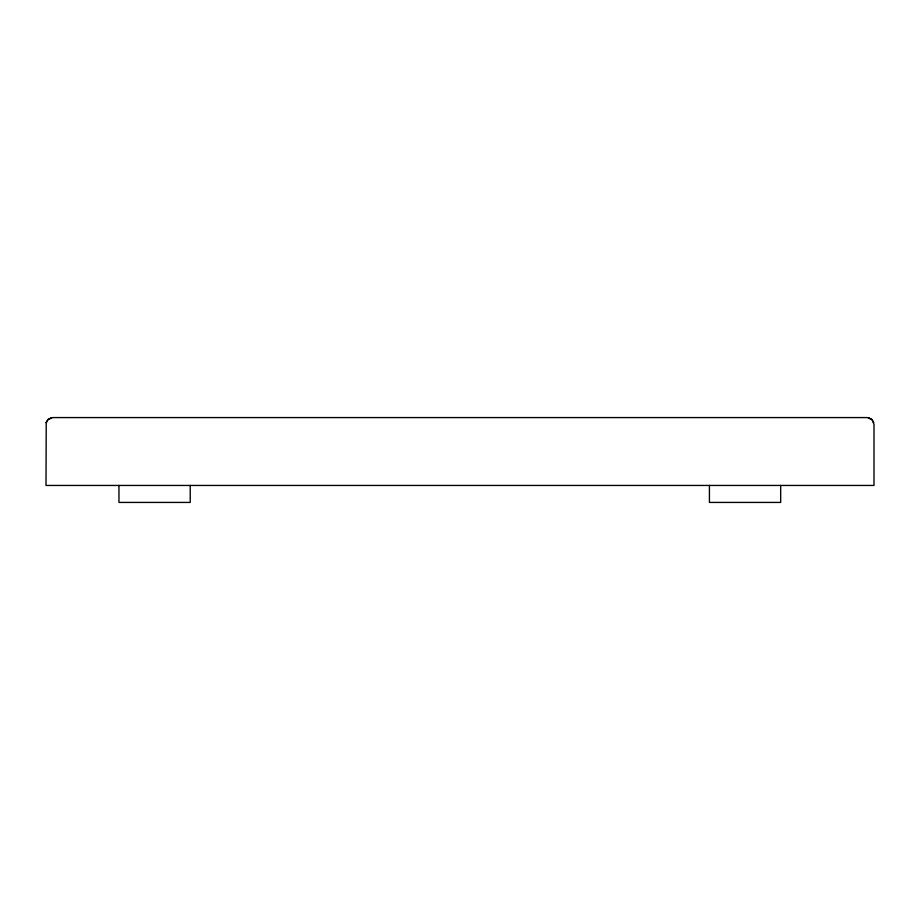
<?xml version="1.0" encoding="UTF-8"?>
<svg xmlns="http://www.w3.org/2000/svg" width="920" height="920" viewBox="0 0 920 920"><rect width="100%" height="100%" fill="white"/><g stroke="black" fill="none" stroke-linecap="round" stroke-linejoin="round"><path stroke-width="1.38" d="M46.23 422.613L46 485.449L874 485.449L874 424.373L872.01 419.566L867.215 417.577L52.785 417.577L47.989 419.566L46.23 422.613L47.989 419.566L51.025 417.818M868.974 417.818L872.01 419.566L873.77 422.613M780.678 485.449L780.678 502.423L709.423 502.423L709.423 485.449M190.221 485.449L190.221 502.423L118.956 502.423L118.956 485.449"/></g></svg>
